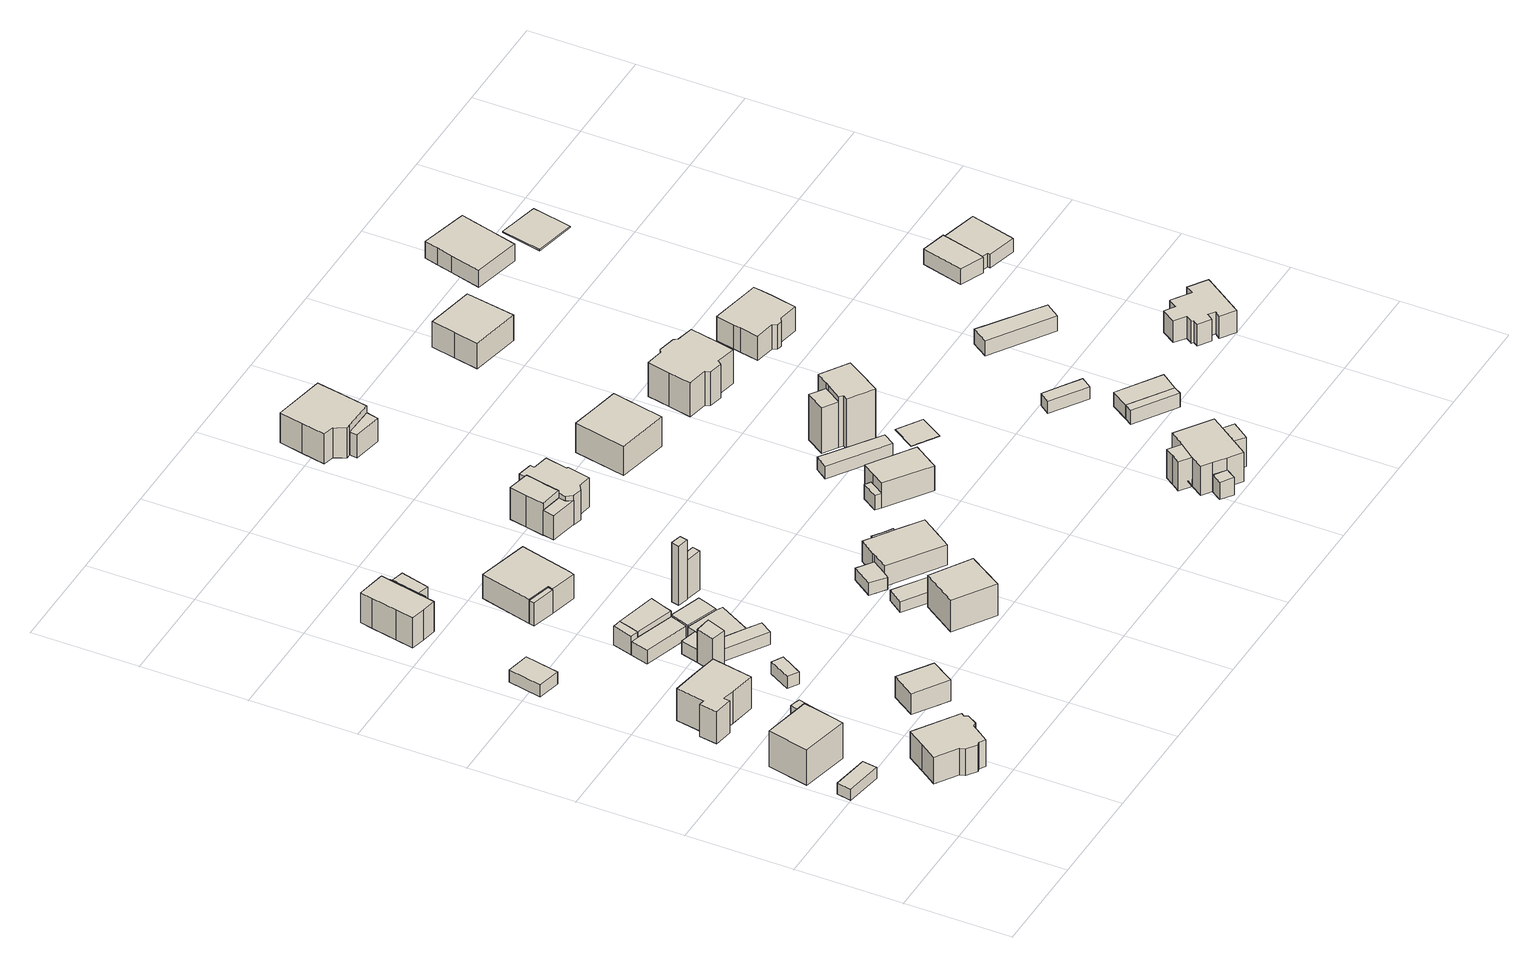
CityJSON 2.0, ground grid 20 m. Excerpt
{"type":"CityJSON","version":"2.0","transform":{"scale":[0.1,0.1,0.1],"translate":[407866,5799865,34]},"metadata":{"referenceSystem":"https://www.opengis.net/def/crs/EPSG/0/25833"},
"CityObjects":{
"building1":{"type":"Building","attributes":{"Gemeindeschluessel":"11000009","BezugspunktDach":"2200","function":"31001_2000","measuredHeight":2.24,"storeysAboveGround":1},"address":[{"country":"Germany","locality":"Berlin","thoroughfareNumber":"61A (1)","thoroughfareName":"Moßkopfring"}],"geometry":[{"type":"Solid","lod":"1","boundaries":[[[[0,1,2,3]],[[4,5,6,7]],[[4,7,3,2]],[[5,4,2,1]],[[6,5,1,0]],[[7,6,0,3]]]]}]},
"building2":{"type":"Building","attributes":{"Gemeindeschluessel":"11000009","BezugspunktDach":"2200","function":"31001_1010","measuredHeight":9.61,"storeysAboveGround":1},"address":[{"country":"Germany","locality":"Berlin","thoroughfareNumber":"62A","thoroughfareName":"Moßkopfring"}],"geometry":[{"type":"Solid","lod":"1","boundaries":[[[[8,9,10,11,12]],[[13,14,15,16,17]],[[13,17,12,11]],[[14,13,11,10]],[[15,14,10,9]],[[16,15,9,8]],[[17,16,8,12]]]]}]},
"building3":{"type":"Building","attributes":{"Gemeindeschluessel":"11000009","BezugspunktDach":"2200","function":"31001_1010","measuredHeight":7.76,"storeysAboveGround":1},"address":[{"country":"Germany","locality":"Berlin","thoroughfareNumber":"51","thoroughfareName":"Moßkopfring"}],"geometry":[{"type":"Solid","lod":"1","boundaries":[[[[18,19,20,21,22,23,24,25,26,27,28,29,30,31]],[[32,33,34,35,36,37,38,39,40,41,42,43,44,45]],[[32,45,31,30]],[[33,32,30,29]],[[34,33,29,28]],[[35,34,28,27]],[[36,35,27,26]],[[37,36,26,25]],[[38,37,25,24]],[[39,38,24,23]],[[40,39,23,22]],[[41,40,22,21]],[[42,41,21,20]],[[43,42,20,19]],[[44,43,19,18]],[[45,44,18,31]]]]}]},
"building4":{"type":"Building","attributes":{"Gemeindeschluessel":"11000009","BezugspunktDach":"2200","function":"31001_1010","measuredHeight":9.04,"storeysAboveGround":1},"address":[{"country":"Germany","locality":"Berlin","thoroughfareNumber":"63A","thoroughfareName":"Moßkopfring"}],"geometry":[{"type":"Solid","lod":"1","boundaries":[[[[46,47,48,49,50,51,52,53,54,55]],[[56,57,58,59,60,61,62,63,64,65]],[[56,65,55,54]],[[57,56,54,53]],[[58,57,53,52]],[[59,58,52,51]],[[60,59,51,50]],[[61,60,50,49]],[[62,61,49,48]],[[63,62,48,47]],[[64,63,47,46]],[[65,64,46,55]]]]}]},
"building5":{"type":"Building","attributes":{"Gemeindeschluessel":"11000009","BezugspunktDach":"2200","function":"31001_2723","measuredHeight":2.72,"storeysAboveGround":1},"address":[{"country":"Germany","locality":"Berlin","thoroughfareNumber":"62A (1)","thoroughfareName":"Moßkopfring"}],"geometry":[{"type":"Solid","lod":"1","boundaries":[[[[66,67,68,69]],[[70,71,72,73]],[[70,73,69,68]],[[71,70,68,67]],[[72,71,67,66]],[[73,72,66,69]]]]}]},
"building6":{"type":"Building","attributes":{"Gemeindeschluessel":"11000009","BezugspunktDach":"2200","function":"31001_2143","measuredHeight":2.58,"storeysAboveGround":1},"address":[{"country":"Germany","locality":"Berlin","thoroughfareNumber":"65 (1)","thoroughfareName":"Moßkopfring"}],"geometry":[{"type":"Solid","lod":"1","boundaries":[[[[74,75,76,77]],[[78,79,80,81]],[[78,81,77,76]],[[79,78,76,75]],[[80,79,75,74]],[[81,80,74,77]]]]}]},
"building7":{"type":"Building","attributes":{"Gemeindeschluessel":"11000009","BezugspunktDach":"2200","function":"31001_1010","measuredHeight":5.7,"storeysAboveGround":1},"address":[{"country":"Germany","locality":"Berlin","thoroughfareNumber":"50","thoroughfareName":"Moßkopfring"}],"geometry":[{"type":"Solid","lod":"1","boundaries":[[[[82,83,84,85]],[[86,87,88,89]],[[86,89,85,84]],[[87,86,84,83]],[[88,87,83,82]],[[89,88,82,85]]]]}]},
"building8":{"type":"Building","attributes":{"Gemeindeschluessel":"11000009","BezugspunktDach":"2200","function":"31001_1010","measuredHeight":2.54,"storeysAboveGround":1},"address":[{"country":"Germany","locality":"Berlin","thoroughfareNumber":"49 (2)","thoroughfareName":"Moßkopfring"}],"geometry":[{"type":"Solid","lod":"1","boundaries":[[[[90,91,92,93]],[[94,95,96,97]],[[94,97,93,92]],[[95,94,92,91]],[[96,95,91,90]],[[97,96,90,93]]]]}]},
"building9":{"type":"Building","attributes":{"Gemeindeschluessel":"11000009","BezugspunktDach":"2200","function":"31001_1010","measuredHeight":6.82,"storeysAboveGround":1},"address":[{"country":"Germany","locality":"Berlin","thoroughfareNumber":"64 (6)","thoroughfareName":"Moßkopfring"}],"geometry":[{"type":"Solid","lod":"1","boundaries":[[[[98,99,100,101,102,103]],[[104,105,106,107,108,109]],[[104,109,103,102]],[[105,104,102,101]],[[106,105,101,100]],[[107,106,100,99]],[[108,107,99,98]],[[109,108,98,103]]]]}]},
"building10":{"type":"Building","attributes":{"Gemeindeschluessel":"11000009","BezugspunktDach":"2200","function":"31001_1010","measuredHeight":7.12,"storeysAboveGround":1},"address":[{"country":"Germany","locality":"Berlin","thoroughfareNumber":"4 (1)","thoroughfareName":"Zeuthener Weg"}],"geometry":[{"type":"Solid","lod":"1","boundaries":[[[[110,111,112,113,114,115,116,117,118]],[[119,120,121,122,123,124,125,126,127]],[[119,127,118,117]],[[120,119,117,116]],[[121,120,116,115]],[[122,121,115,114]],[[123,122,114,113]],[[124,123,113,112]],[[125,124,112,111]],[[126,125,111,110]],[[127,126,110,118]]]]}]},
"building11":{"type":"Building","attributes":{"Gemeindeschluessel":"11000009","BezugspunktDach":"2200","function":"51009_1610","measuredHeight":4.49,"storeysAboveGround":0},"address":[{"country":"Germany","locality":"Berlin"}],"geometry":[{"type":"Solid","lod":"1","boundaries":[[[[128,129,130,131,132]],[[133,134,135,136,137]],[[133,137,132,131]],[[134,133,131,130]],[[135,134,130,129]],[[136,135,129,128]],[[137,136,128,132]]]]}]},
"building12":{"type":"Building","attributes":{"Gemeindeschluessel":"11000009","BezugspunktDach":"2200","function":"51009_1610","measuredHeight":2.65,"storeysAboveGround":0},"address":[{"country":"Germany","locality":"Berlin"}],"geometry":[{"type":"Solid","lod":"1","boundaries":[[[[138,139,140,141]],[[142,143,105,104]],[[142,104,141,140]],[[143,142,140,139]],[[105,143,139,138]],[[104,105,138,141]]]]}]},
"building13":{"type":"Building","attributes":{"Gemeindeschluessel":"11000009","function":"31001_1010"},"address":[{"country":"Germany","locality":"Berlin","thoroughfareNumber":"64 (5)","thoroughfareName":"Moßkopfring"}],"children":["building13-1","building13-2"]},
"building13-1":{"type":"BuildingPart","attributes":{"BezugspunktDach":"2200","measuredHeight":4.72,"storeysAboveGround":1},"parents":["building13"],"geometry":[{"type":"MultiSurface","lod":"1","boundaries":[[[144,145,146,129,147,128]],[[148,135,149,150,151,136]],[[148,136,128,147]],[[135,148,147,129]],[[149,135,129,146]],[[150,149,146,145]],[[151,150,145,144]],[[152,153,144,128]],[[154,136,151,153,152]]]}]},
"building13-2":{"type":"BuildingPart","attributes":{"BezugspunktDach":"2200","measuredHeight":3.4,"storeysAboveGround":1},"parents":["building13"],"geometry":[{"type":"MultiSurface","lod":"1","boundaries":[[[155,153,152,156,157]],[[137,136,151,158,159]],[[137,159,157,156]],[[136,137,156,152]],[[158,151,153,155]],[[159,158,155,157]],[[151,136,152,153,160]]]}]},
"building14":{"type":"Building","attributes":{"Gemeindeschluessel":"11000009","BezugspunktDach":"2200","function":"31001_2000","measuredHeight":2.47,"storeysAboveGround":1},"address":[{"country":"Germany","locality":"Berlin","thoroughfareNumber":"48 (2)","thoroughfareName":"Moßkopfring"}],"geometry":[{"type":"Solid","lod":"1","boundaries":[[[[161,162,163,164,165]],[[166,167,168,169,170]],[[166,170,165,164]],[[167,166,164,163]],[[168,167,163,162]],[[169,168,162,161]],[[170,169,161,165]]]]}]},
"building15":{"type":"Building","attributes":{"Gemeindeschluessel":"11000009","BezugspunktDach":"2200","function":"31001_2463","measuredHeight":3.35,"storeysAboveGround":1},"address":[{"country":"Germany","locality":"Berlin","thoroughfareNumber":"4 (2)","thoroughfareName":"Zeuthener Weg"}],"geometry":[{"type":"Solid","lod":"1","boundaries":[[[[171,172,173,174,175,176]],[[177,178,179,180,181,182]],[[177,182,176,175]],[[178,177,175,174]],[[179,178,174,173]],[[180,179,173,172]],[[181,180,172,171]],[[182,181,171,176]]]]}]},
"building16":{"type":"Building","attributes":{"Gemeindeschluessel":"11000009","BezugspunktDach":"2200","function":"51009_1610","measuredHeight":4.75,"storeysAboveGround":0},"address":[{"country":"Germany","locality":"Berlin"}],"geometry":[{"type":"Solid","lod":"1","boundaries":[[[[183,184,185,186]],[[187,188,189,190]],[[187,190,186,185]],[[188,187,185,184]],[[189,188,184,183]],[[190,189,183,186]]]]}]},
"building17":{"type":"Building","attributes":{"Gemeindeschluessel":"11000009","BezugspunktDach":"2200","function":"51009_1610","measuredHeight":2.5,"storeysAboveGround":0},"address":[{"country":"Germany","locality":"Berlin"}],"geometry":[{"type":"Solid","lod":"1","boundaries":[[[[163,191,192,193,139,138,164]],[[194,195,196,197,198,167,166]],[[194,166,164,138]],[[195,194,138,139]],[[196,195,139,193]],[[197,196,193,192]],[[198,197,192,191]],[[167,198,191,163]],[[166,167,163,164]]]]}]},
"building18":{"type":"Building","attributes":{"Gemeindeschluessel":"11000009","BezugspunktDach":"2200","function":"31001_2000","measuredHeight":2.3,"storeysAboveGround":1},"address":[{"country":"Germany","locality":"Berlin","thoroughfareNumber":"8 (1)","thoroughfareName":"Zeuthener Weg"}],"geometry":[{"type":"Solid","lod":"1","boundaries":[[[[199,200,201,202]],[[203,204,205,206]],[[203,206,202,201]],[[204,203,201,200]],[[205,204,200,199]],[[206,205,199,202]]]]}]},
"building19":{"type":"Building","attributes":{"Gemeindeschluessel":"11000009","BezugspunktDach":"2200","function":"31001_1010","measuredHeight":3.16,"storeysAboveGround":1},"address":[{"country":"Germany","locality":"Berlin","thoroughfareNumber":"48 (1)","thoroughfareName":"Moßkopfring"}],"geometry":[{"type":"Solid","lod":"1","boundaries":[[[[207,208,209,210,211,212]],[[213,214,215,216,217,218]],[[213,218,212,211]],[[214,213,211,210]],[[215,214,210,209]],[[216,215,209,208]],[[217,216,208,207]],[[218,217,207,212]]]]}]},
"building20":{"type":"Building","attributes":{"Gemeindeschluessel":"11000009","BezugspunktDach":"2200","function":"31001_1010","measuredHeight":5.58,"storeysAboveGround":1},"address":[{"country":"Germany","locality":"Berlin","thoroughfareNumber":"8","thoroughfareName":"Zeuthener Weg"}],"geometry":[{"type":"Solid","lod":"1","boundaries":[[[[219,220,221,222,223,224,225]],[[226,227,228,229,189,188,187]],[[226,187,225,224]],[[227,226,224,223]],[[228,227,223,222]],[[229,228,222,221]],[[189,229,221,220]],[[188,189,220,219]],[[187,188,219,225]]]]}]},
"building21":{"type":"Building","attributes":{"Gemeindeschluessel":"11000009","BezugspunktDach":"2200","function":"51009_1610","measuredHeight":12.29,"storeysAboveGround":0},"address":[{"country":"Germany","locality":"Berlin"}],"geometry":[{"type":"Solid","lod":"1","boundaries":[[[[230,231,232,233]],[[234,235,236,237]],[[234,237,233,232]],[[235,234,232,231]],[[236,235,231,230]],[[237,236,230,233]]]]}]},
"building22":{"type":"Building","attributes":{"Gemeindeschluessel":"11000009","BezugspunktDach":"2200","function":"31001_2000","measuredHeight":7.97,"storeysAboveGround":1},"address":[{"country":"Germany","locality":"Berlin","thoroughfareNumber":"10 (1)","thoroughfareName":"Zeuthener Weg"}],"geometry":[{"type":"Solid","lod":"1","boundaries":[[[[238,239,240,241]],[[242,243,244,245]],[[242,245,241,240]],[[243,242,240,239]],[[244,243,239,238]],[[245,244,238,241]]]]}]},
"building23":{"type":"Building","attributes":{"Gemeindeschluessel":"11000009","BezugspunktDach":"2200","function":"31001_1010","measuredHeight":7.58,"storeysAboveGround":1},"address":[{"country":"Germany","locality":"Berlin","thoroughfareNumber":"49","thoroughfareName":"Moßkopfring"}],"geometry":[{"type":"Solid","lod":"1","boundaries":[[[[246,247,248,249]],[[250,251,252,253]],[[250,253,249,248]],[[251,250,248,247]],[[252,251,247,246]],[[253,252,246,249]]]]}]},
"building24":{"type":"Building","attributes":{"Gemeindeschluessel":"11000009","BezugspunktDach":"2200","function":"31001_2463","measuredHeight":2.21,"storeysAboveGround":1},"address":[{"country":"Germany","locality":"Berlin","thoroughfareNumber":"49 (1)","thoroughfareName":"Moßkopfring"}],"geometry":[{"type":"Solid","lod":"1","boundaries":[[[[254,255,256,257]],[[258,259,260,261]],[[258,261,257,256]],[[259,258,256,255]],[[260,259,255,254]],[[261,260,254,257]]]]}]},
"building25":{"type":"Building","attributes":{"Gemeindeschluessel":"11000009","BezugspunktDach":"2200","function":"51009_1610","measuredHeight":2.54,"storeysAboveGround":0},"address":[{"country":"Germany","locality":"Berlin"}],"geometry":[{"type":"Solid","lod":"1","boundaries":[[[[262,263,264,265,266]],[[267,268,269,270,271]],[[267,271,266,265]],[[268,267,265,264]],[[269,268,264,263]],[[270,269,263,262]],[[271,270,262,266]]]]}]},
"building26":{"type":"Building","attributes":{"Gemeindeschluessel":"11000009","BezugspunktDach":"2200","function":"51009_1610","measuredHeight":5.07,"storeysAboveGround":0},"address":[{"country":"Germany","locality":"Berlin"}],"geometry":[{"type":"Solid","lod":"1","boundaries":[[[[272,273,274,275,276]],[[277,278,279,280,281]],[[277,281,276,275]],[[278,277,275,274]],[[279,278,274,273]],[[280,279,273,272]],[[281,280,272,276]]]]}]},
"building27":{"type":"Building","attributes":{"Gemeindeschluessel":"11000009","BezugspunktDach":"2200","function":"31001_1010","measuredHeight":4.99,"storeysAboveGround":1},"address":[{"country":"Germany","locality":"Berlin","thoroughfareNumber":"48","thoroughfareName":"Moßkopfring"}],"geometry":[{"type":"Solid","lod":"1","boundaries":[[[[282,283,284,285,286,287,288,289,290]],[[291,292,293,294,295,296,297,298,299]],[[291,299,290,289]],[[292,291,289,288]],[[293,292,288,287]],[[294,293,287,286]],[[295,294,286,285]],[[296,295,285,284]],[[297,296,284,283]],[[298,297,283,282]],[[299,298,282,290]]]]}]},
"building28":{"type":"Building","attributes":{"Gemeindeschluessel":"11000009","BezugspunktDach":"2200","function":"51009_1610","measuredHeight":3.6,"storeysAboveGround":0},"address":[{"country":"Germany","locality":"Berlin"}],"geometry":[{"type":"Solid","lod":"1","boundaries":[[[[300,301,302,303,304]],[[305,306,307,295,294]],[[305,294,304,303]],[[306,305,303,302]],[[307,306,302,301]],[[295,307,301,300]],[[294,295,300,304]]]]}]},
"building29":{"type":"Building","attributes":{"Gemeindeschluessel":"11000009","function":"31001_1010"},"address":[{"country":"Germany","locality":"Berlin","thoroughfareNumber":"10","thoroughfareName":"Zeuthener Weg"}],"children":["building29-1","building29-2"]},
"building29-1":{"type":"BuildingPart","attributes":{"BezugspunktDach":"2200","measuredHeight":8.21,"storeysAboveGround":1},"parents":["building29"],"geometry":[{"type":"MultiSurface","lod":"1","boundaries":[[[308,309,310,311,312,313,314,315,316,317,318,319,320,321,322]],[[323,324,325,326,327,328,329,330,331,332,333,334,335,336,337]],[[323,337,322,321]],[[326,325,319,318]],[[327,326,318,317]],[[328,327,317,316]],[[329,328,316,315]],[[330,329,315,314]],[[331,330,314,313]],[[332,331,313,312]],[[333,332,312,311]],[[334,333,311,310]],[[335,334,310,309]],[[336,335,309,308]],[[337,336,308,322]],[[324,323,321,320]],[[338,339,319,325]],[[320,339,338,324]]]}]},
"building29-2":{"type":"BuildingPart","attributes":{"BezugspunktDach":"2200","measuredHeight":7.41,"storeysAboveGround":1},"parents":["building29"],"geometry":[{"type":"MultiSurface","lod":"1","boundaries":[[[340,341,342,343,344,345]],[[346,347,325,338,323,348]],[[346,348,345,344]],[[347,346,344,343]],[[325,347,343,342]],[[339,319,325,342,341]],[[321,320,339,338,341,340]],[[348,323,340,345]],[[338,325,319,339]],[[323,324,320,321]],[[338,339,320,324]]]}]},
"building30":{"type":"Building","attributes":{"Gemeindeschluessel":"11000009","function":"31001_1010"},"address":[{"country":"Germany","locality":"Berlin","thoroughfareNumber":"9","thoroughfareName":"Zeuthener Weg"}],"children":["building30-1","building30-2"]},
"building30-1":{"type":"BuildingPart","attributes":{"BezugspunktDach":"2200","measuredHeight":8.95,"storeysAboveGround":1},"parents":["building30"],"geometry":[{"type":"Solid","lod":"1","boundaries":[[[[349,350,351,352,353,354,355,356,357]],[[358,359,360,361,362,363,364,365,366]],[[358,366,357,356]],[[359,358,356,355]],[[360,359,355,354]],[[361,360,354,353]],[[362,361,353,352]],[[363,367,368,362,352,351]],[[364,363,351,350]],[[365,364,350,349]],[[366,365,349,357]],[[362,368,367,363]]]]}]},
"building30-2":{"type":"BuildingPart","attributes":{"BezugspunktDach":"2200","measuredHeight":5.58,"storeysAboveGround":1},"parents":["building30"],"geometry":[{"type":"Solid","lod":"1","boundaries":[[[[369,368,367,370]],[[363,362,371,372]],[[363,372,370,367]],[[371,362,368,369]],[[372,371,369,370]],[[362,363,367,368]]]]}]},
"building31":{"type":"Building","attributes":{"Gemeindeschluessel":"11000009","function":"31001_1010"},"address":[{"country":"Germany","locality":"Berlin","thoroughfareNumber":"47","thoroughfareName":"Moßkopfring"}],"children":["building31-1","building31-2"]},
"building31-1":{"type":"BuildingPart","attributes":{"BezugspunktDach":"2200","measuredHeight":6.74,"storeysAboveGround":2},"parents":["building31"],"geometry":[{"type":"MultiSurface","lod":"1","boundaries":[[[373,374,375,376,377,378]],[[379,380,381,382,383,384]],[[385,386,378,377]],[[380,387,388,385,377,376]],[[381,380,376,375]],[[382,381,375,374]],[[383,382,374,373]],[[384,383,373,378]],[[379,384,386,385]],[[379,385,388,387]]]}]},
"building31-2":{"type":"BuildingPart","attributes":{"BezugspunktDach":"2200","measuredHeight":3,"storeysAboveGround":2},"parents":["building31"],"geometry":[{"type":"MultiSurface","lod":"1","boundaries":[[[386,388,389,390]],[[391,387,384,392]],[[391,392,390,389]],[[387,391,389,388]],[[387,379,384]],[[392,384,386,390]],[[384,379,385,386]],[[388,385,379,387]]]}]},
"building32":{"type":"Building","attributes":{"Gemeindeschluessel":"11000009","BezugspunktDach":"2200","function":"31001_1010","measuredHeight":7.62,"storeysAboveGround":1},"address":[{"country":"Germany","locality":"Berlin","thoroughfareNumber":"14","thoroughfareName":"Zeuthener Weg"}],"geometry":[{"type":"Solid","lod":"1","boundaries":[[[[393,394,395,396,397]],[[398,399,400,401,402]],[[398,402,397,396]],[[399,398,396,395]],[[400,399,395,394]],[[401,400,394,393]],[[402,401,393,397]]]]}]},
"building33":{"type":"Building","attributes":{"Gemeindeschluessel":"11000009","BezugspunktDach":"2200","function":"31001_2000","measuredHeight":2.56,"storeysAboveGround":1},"address":[{"country":"Germany","locality":"Berlin","thoroughfareNumber":"46 (1)","thoroughfareName":"Moßkopfring"}],"geometry":[{"type":"Solid","lod":"1","boundaries":[[[[403,404,405,406]],[[407,408,409,410]],[[407,410,406,405]],[[408,407,405,404]],[[409,408,404,403]],[[410,409,403,406]]]]}]},
"building34":{"type":"Building","attributes":{"Gemeindeschluessel":"11000009","function":"31001_1010"},"address":[{"country":"Germany","locality":"Berlin","thoroughfareNumber":"46","thoroughfareName":"Moßkopfring"}],"children":["building34-1","building34-2"]},
"building34-1":{"type":"BuildingPart","attributes":{"BezugspunktDach":"2200","measuredHeight":12.79,"storeysAboveGround":1},"parents":["building34"],"geometry":[{"type":"MultiSurface","lod":"1","boundaries":[[[411,412,413,414,415,416,417,418,419]],[[420,421,422,423,424,425,426,427,428]],[[429,430,419,418]],[[431,429,420,418,417]],[[422,421,417,416]],[[423,422,416,415]],[[424,423,415,414]],[[425,424,414,413]],[[426,425,413,412]],[[427,426,412,411]],[[428,427,411,419]],[[420,428,430,429]],[[421,420,429,431]]]}]},
"building34-2":{"type":"BuildingPart","attributes":{"BezugspunktDach":"2200","measuredHeight":9.41,"storeysAboveGround":1},"parents":["building34"],"geometry":[{"type":"MultiSurface","lod":"1","boundaries":[[[430,431,432,433]],[[434,421,428,435]],[[434,435,433,432]],[[421,434,432,431]],[[435,428,430,433]],[[428,420,429,430]],[[431,429,420,421]]]}]},
"building35":{"type":"Building","attributes":{"Gemeindeschluessel":"11000009","function":"31001_1010"},"address":[{"country":"Germany","locality":"Berlin","thoroughfareNumber":"19","thoroughfareName":"Moßkopfring"}],"children":["building35-1","building35-2","building35-3","building35-4"]},
"building35-1":{"type":"BuildingPart","attributes":{"BezugspunktDach":"2200","measuredHeight":7.31,"storeysAboveGround":2},"parents":["building35"],"geometry":[{"type":"MultiSurface","lod":"1","boundaries":[[[436,437,438,439,440,441,442,443,444,445]],[[446,447,448,449,450,451,452,453,454,455]],[[446,455,445,444]],[[446,456,446,457,458,457,447]],[[448,447,443,442]],[[449,448,442,441]],[[450,449,441,440]],[[450,440,450,451]],[[452,451,439,438]],[[453,452,438,437]],[[454,459,460,453,437,436]],[[455,454,436,445]],[[447,457,458,443]],[[444,458,457,446,456]],[[451,450,440,439]],[[453,460,459,454]]]}]},
"building35-2":{"type":"BuildingPart","attributes":{"BezugspunktDach":"2200","measuredHeight":3.53,"storeysAboveGround":2},"parents":["building35"],"geometry":[{"type":"MultiSurface","lod":"1","boundaries":[[[461,460,459,462]],[[463,464,465,466]],[[463,466,462,459]],[[464,463,454,453,460]],[[465,464,460,461]],[[466,465,461,462]],[[467,459,460,453,454]]]}]},
"building35-3":{"type":"BuildingPart","attributes":{"BezugspunktDach":"2200","measuredHeight":6.08,"storeysAboveGround":2},"parents":["building35"],"geometry":[{"type":"MultiSurface","lod":"1","boundaries":[[[468,469,470,471]],[[450,472,473,451]],[[474,440,439,451,471,470]],[[472,450,470,469]],[[473,472,469,468]],[[451,473,468,471]],[[450,451,439,440,474]]]}]},
"building35-4":{"type":"BuildingPart","attributes":{"BezugspunktDach":"2200","measuredHeight":7.3,"storeysAboveGround":2},"parents":["building35"],"geometry":[{"type":"Solid","lod":"1","boundaries":[[[[444,458,443,475,476,477]],[[478,479,447,457,446,480]],[[478,480,477,476]],[[479,478,476,475]],[[447,479,475,443]],[[458,457,458,444]],[[480,446,444,477]],[[457,447,443,458]],[[446,457,458,444]]]]}]},
"building36":{"type":"Building","attributes":{"Gemeindeschluessel":"11000009","BezugspunktDach":"2200","function":"31001_1010","measuredHeight":0.049,"storeysAboveGround":1},"address":[{"country":"Germany","locality":"Berlin","thoroughfareNumber":"46 (2)","thoroughfareName":"Moßkopfring"}],"geometry":[{"type":"Solid","lod":"1","boundaries":[[[[481,482,483,484]],[[485,486,487,488]],[[485,488,484,483]],[[486,485,483,482]],[[487,486,482,481]],[[488,487,481,484]]]]}]},
"building37":{"type":"Building","attributes":{"Gemeindeschluessel":"11000009","BezugspunktDach":"2200","function":"31001_1010","measuredHeight":8.98,"storeysAboveGround":1},"address":[{"country":"Germany","locality":"Berlin","thoroughfareNumber":"16","thoroughfareName":"Zeuthener Weg"}],"geometry":[{"type":"Solid","lod":"1","boundaries":[[[[489,490,491,492,493,494,495,496,497,498,499,500,501,502]],[[503,504,505,506,507,508,509,510,511,512,513,514,515,516]],[[503,516,502,501]],[[504,503,501,500]],[[505,504,500,499]],[[506,505,499,498]],[[507,506,498,497]],[[508,507,497,496]],[[509,508,496,495]],[[510,509,495,494]],[[511,510,494,493]],[[512,511,493,492]],[[513,512,492,491]],[[514,513,491,490]],[[515,514,490,489]],[[516,515,489,502]]]]}]},
"building38":{"type":"Building","attributes":{"Gemeindeschluessel":"11000009","BezugspunktDach":"2200","function":"31001_1010","measuredHeight":6.33,"storeysAboveGround":1},"address":[{"country":"Germany","locality":"Berlin","thoroughfareNumber":"15","thoroughfareName":"Zeuthener Weg"}],"geometry":[{"type":"Solid","lod":"1","boundaries":[[[[517,518,519,520,521]],[[522,523,524,525,526]],[[522,526,521,520]],[[523,522,520,519]],[[524,523,519,518]],[[525,524,518,517]],[[526,525,517,521]]]]}]},
"building39":{"type":"Building","attributes":{"Gemeindeschluessel":"11000009","BezugspunktDach":"2200","function":"51009_1610","measuredHeight":4.11,"storeysAboveGround":0},"address":[{"country":"Germany","locality":"Berlin"}],"geometry":[{"type":"Solid","lod":"1","boundaries":[[[[527,528,529,530,531]],[[532,533,534,535,536]],[[532,536,531,530]],[[533,532,530,529]],[[534,533,529,528]],[[535,534,528,527]],[[536,535,527,531]]]]}]},
"building40":{"type":"Building","attributes":{"Gemeindeschluessel":"11000009","BezugspunktDach":"2200","function":"31001_2000","measuredHeight":3.28,"storeysAboveGround":1},"address":[{"country":"Germany","locality":"Berlin","thoroughfareNumber":"17 (2)","thoroughfareName":"Moßkopfring"}],"geometry":[{"type":"Solid","lod":"1","boundaries":[[[[537,538,539,540,541]],[[542,543,544,545,546]],[[542,546,541,540]],[[543,542,540,539]],[[544,543,539,538]],[[545,544,538,537]],[[546,545,537,541]]]]}]},
"building41":{"type":"Building","attributes":{"Gemeindeschluessel":"11000009","BezugspunktDach":"2200","function":"31001_1010","measuredHeight":2.94,"storeysAboveGround":1},"address":[{"country":"Germany","locality":"Berlin","thoroughfareNumber":"18","thoroughfareName":"Moßkopfring"}],"geometry":[{"type":"Solid","lod":"1","boundaries":[[[[528,547,548,530]],[[549,550,534,532]],[[549,532,530,548]],[[550,549,548,547]],[[534,550,547,528]],[[532,534,528,530]]]]}]},
"building42":{"type":"Building","attributes":{"Gemeindeschluessel":"11000009","BezugspunktDach":"2200","function":"31001_1010","measuredHeight":6.95,"storeysAboveGround":1},"address":[{"country":"Germany","locality":"Berlin","thoroughfareNumber":"18","thoroughfareName":"Zeuthener Weg"}],"geometry":[{"type":"Solid","lod":"1","boundaries":[[[[551,552,553,554,555,556,557,558,559,560,561,562,563,564]],[[565,566,567,568,569,570,571,572,573,574,575,576,577,578]],[[565,578,564,563]],[[566,565,563,562]],[[567,566,562,561]],[[568,567,561,560]],[[569,568,560,559]],[[570,569,559,558]],[[571,570,558,557]],[[572,571,557,556]],[[573,572,556,555]],[[574,573,555,554]],[[575,574,554,553]],[[576,575,553,552]],[[577,576,552,551]],[[578,577,551,564]]]]}]},
"building43":{"type":"Building","attributes":{"Gemeindeschluessel":"11000009","BezugspunktDach":"2200","function":"31001_2000","measuredHeight":3.12,"storeysAboveGround":1},"address":[{"country":"Germany","locality":"Berlin","thoroughfareNumber":"16 (2)","thoroughfareName":"Moßkopfring"}],"geometry":[{"type":"Solid","lod":"1","boundaries":[[[[579,580,581,582]],[[583,584,585,586]],[[583,586,582,581]],[[584,583,581,580]],[[585,584,580,579]],[[586,585,579,582]]]]}]},
"building44":{"type":"Building","attributes":{"Gemeindeschluessel":"11000009","BezugspunktDach":"2200","function":"31001_1010","measuredHeight":3.76,"storeysAboveGround":1},"address":[{"country":"Germany","locality":"Berlin","thoroughfareNumber":"17","thoroughfareName":"Zeuthener Weg"}],"geometry":[{"type":"Solid","lod":"1","boundaries":[[[[587,588,589,590,591,592,593,594]],[[595,596,597,598,599,600,601,602]],[[595,602,594,593]],[[596,595,593,592]],[[597,596,592,591]],[[598,597,591,590]],[[599,598,590,589]],[[600,599,589,588]],[[601,600,588,587]],[[602,601,587,594]]]]}]},
"building45":{"type":"Building","attributes":{"Gemeindeschluessel":"11000009","BezugspunktDach":"2200","function":"31001_1010","measuredHeight":6.85,"storeysAboveGround":1},"address":[{"country":"Germany","locality":"Berlin","thoroughfareNumber":"17","thoroughfareName":"Moßkopfring"}],"geometry":[{"type":"Solid","lod":"1","boundaries":[[[[603,604,605,606,607,608,609,610,611,612,613,614,615,616,617,618,619,620,621]],[[622,623,624,625,626,627,628,629,630,631,632,633,634,635,636,637,638,639,640]],[[622,640,621,620]],[[623,622,620,619]],[[624,623,619,618]],[[625,624,618,617]],[[626,625,617,616]],[[627,626,616,615]],[[628,627,615,614]],[[629,628,614,613]],[[630,629,613,612]],[[631,630,612,611]],[[632,631,611,610]],[[633,632,610,609]],[[634,633,609,608]],[[635,634,608,607]],[[636,635,607,606]],[[637,636,606,605]],[[638,637,605,604]],[[639,638,604,603]],[[640,639,603,621]]]]}]},
"building46":{"type":"Building","attributes":{"Gemeindeschluessel":"11000009","BezugspunktDach":"2200","function":"31001_1010","measuredHeight":0.24,"storeysAboveGround":1},"address":[{"country":"Germany","locality":"Berlin","thoroughfareNumber":"8","thoroughfareName":"Moßkopfring"}],"geometry":[{"type":"Solid","lod":"1","boundaries":[[[[641,642,643,644]],[[645,646,647,648]],[[645,648,644,643]],[[646,645,643,642]],[[647,646,642,641]],[[648,647,641,644]]]]}]},
"building47":{"type":"Building","attributes":{"Gemeindeschluessel":"11000009","function":"31001_1010"},"address":[{"country":"Germany","locality":"Berlin","thoroughfareNumber":"15 (1)","thoroughfareName":"Moßkopfring"}],"children":["building47-1","building47-2"]},
"building47-1":{"type":"BuildingPart","attributes":{"BezugspunktDach":"2200","measuredHeight":3.78,"storeysAboveGround":1},"parents":["building47"],"geometry":[{"type":"MultiSurface","lod":"1","boundaries":[[[649,650,651,652,653,654,655,656]],[[657,658,659,660,661,662,663,664]],[[659,658,654,653]],[[660,659,653,652]],[[661,660,652,651]],[[662,661,651,650]],[[663,662,650,649]],[[664,663,649,656]],[[657,664,656,655]],[[658,665,657,655,654]]]}]},
"building47-2":{"type":"BuildingPart","attributes":{"BezugspunktDach":"2200","measuredHeight":3.18,"storeysAboveGround":1},"parents":["building47"],"geometry":[{"type":"MultiSurface","lod":"1","boundaries":[[[666,667,668,669,670]],[[671,658,664,672,673]],[[671,673,670,669]],[[658,671,669,668]],[[656,655,657,664,658,668,667]],[[672,664,667,666]],[[673,672,666,670]],[[664,657,655,656]]]}]}
},
"vertices":[
[75,187,35],[79,215,35],[9,226,35],[4,199,35],[9,226,12],[79,215,12],[75,187,12],[4,199,12],
[98,261,86],[107,301,86],[115,340,86],[24,359,86],[7,281,86],[24,359,12],[115,340,12],[107,301,12],[98,261,12],[7,281,12],
[139,68,72],[142,58,72],[161,45,72],[168,47,72],[179,40,72],[202,73,72],[203,74,72],[211,75,72],[223,94,72],[219,101,72],[224,107,72],[143,160,72],[121,127,72],[99,95,72],[121,127,17],[143,160,17],[224,107,17],[219,101,17],[223,94,17],[211,75,17],[203,74,17],[202,73,17],[179,40,17],[168,47,17],[161,45,17],[142,58,17],[139,68,17],[99,95,17],
[78,458,76],[80,470,76],[103,465,76],[151,456,76],[165,533,76],[117,542,76],[68,550,76],[59,496,76],[47,498,76],[42,464,76],[47,498,10],[59,496,10],[68,550,10],[117,542,10],[165,533,10],[151,456,10],[103,465,10],[80,470,10],[78,458,10],[42,464,10],
[160,340,43],[170,377,43],[150,383,43],[141,349,43],[150,383,16],[170,377,16],[160,340,16],[141,349,16],
[68,769,34],[81,833,34],[37,842,34],[24,778,34],[37,842,9],[81,833,9],[68,769,9],[24,778,9],
[307,169,62],[335,213,62],[274,254,62],[245,210,62],[274,254,19],[335,213,19],[307,169,19],[245,210,19],
[236,411,43],[260,452,43],[239,464,43],[216,423,43],[239,464,18],[260,452,18],[236,411,18],[216,423,18],
[236,548,80],[238,551,80],[248,578,80],[250,585,80],[219,589,80],[208,555,80],[219,589,12],[250,585,12],[248,578,12],[238,551,12],[236,548,12],[208,555,12],
[69,1015,75],[97,1010,75],[105,1050,75],[119,1117,75],[117,1118,75],[64,1128,75],[59,1104,75],[49,1055,75],[42,1021,75],[49,1055,13],[59,1104,13],[64,1128,13],[117,1118,13],[119,1117,13],[105,1050,13],[97,1010,13],[69,1015,13],[42,1021,13],
[204,691,50],[216,730,50],[208,731,50],[200,733,50],[189,695,50],[200,733,11],[208,731,11],[216,730,11],[204,691,11],[189,695,11],
[250,585,39],[260,614,39],[228,622,39],[219,589,39],[228,622,12],[260,614,12],
[278,667,50],[286,689,50],[294,711,50],[210,710,50],[210,710,11],[294,711,11],[286,689,11],[278,667,11],[204,691,39],[278,667,39],[204,691,25],
[267,634,39],[189,695,39],[179,661,39],[267,634,11],[179,661,11],[278,667,31],
[314,503,39],[330,527,39],[305,543,39],[248,578,39],[238,551,39],[248,578,14],[305,543,14],[330,527,14],[314,503,14],[238,551,14],
[135,1044,47],[150,1117,47],[118,1123,47],[117,1118,47],[119,1117,47],[105,1050,47],[119,1117,14],[117,1118,14],[118,1123,14],[150,1117,14],[135,1044,14],[105,1050,14],
[227,858,62],[230,868,62],[185,880,62],[183,870,62],[185,880,14],[230,868,14],[227,858,14],[183,870,14],
[338,603,39],[326,609,39],[265,630,39],[250,585,14],[260,614,14],[265,630,14],[326,609,14],[338,603,14],
[171,1059,37],[185,1113,37],[162,1119,37],[148,1065,37],[162,1119,14],[185,1113,14],[171,1059,14],[148,1065,14],
[326,609,42],[333,628,42],[339,647,42],[278,667,42],[272,649,42],[265,630,42],[272,649,13],[278,667,13],[339,647,13],[333,628,13],[326,609,13],[265,630,13],
[230,868,64],[227,858,64],[278,845,64],[281,855,64],[306,953,64],[211,978,64],[185,880,64],[211,978,14],[306,953,14],[281,855,14],[278,845,14],
[357,677,139],[360,692,139],[340,697,139],[336,682,139],[340,697,16],[360,692,16],[357,677,16],[336,682,16],
[388,670,97],[392,685,97],[360,692,97],[357,677,97],[360,692,17],[392,685,17],[388,670,17],[357,677,17],
[541,201,87],[584,268,87],[510,314,87],[467,250,87],[510,314,22],[584,268,22],[541,201,22],[467,250,22],
[534,308,44],[555,337,44],[497,376,44],[476,347,44],[497,376,22],[555,337,22],[534,308,22],[476,347,22],
[521,393,48],[528,402,48],[548,431,48],[519,451,48],[493,413,48],[519,451,23],[548,431,23],[528,402,23],[521,393,23],[493,413,23],
[448,931,69],[440,943,69],[443,956,69],[401,964,69],[396,942,69],[401,964,19],[443,956,19],[440,943,19],[448,931,19],[396,942,19],
[625,336,63],[646,367,63],[668,399,63],[626,428,63],[593,450,63],[571,465,63],[549,434,63],[548,431,63],[528,402,63],[548,431,21],[549,434,21],[571,465,21],[593,450,21],[626,428,21],[668,399,21],[646,367,21],[625,336,21],[528,402,21],
[626,428,53],[635,440,53],[618,451,53],[601,463,53],[593,450,53],[601,463,21],[618,451,21],[635,440,21],
[448,931,79],[465,927,79],[477,935,79],[502,930,79],[511,973,79],[511,974,79],[508,974,79],[517,1017,79],[486,1023,79],[488,1031,79],[459,1037,79],[456,1022,79],[449,986,79],[443,956,79],[440,943,79],[443,956,18],[449,986,18],[456,1022,18],[459,1037,18],[488,1031,18],[486,1023,18],[517,1017,18],[508,974,18],[511,974,18],[511,973,18],[502,930,18],[477,935,18],[465,927,18],[448,931,18],[440,943,18],[449,989,18],[449,989,79],
[443,956,84],[449,989,84],[456,1022,84],[415,1031,84],[408,998,84],[401,964,84],[408,998,18],[415,1031,18],[401,964,18],
[428,1363,82],[438,1342,82],[447,1342,82],[505,1340,82],[515,1393,82],[523,1439,82],[425,1458,82],[416,1413,82],[407,1368,82],[416,1413,20],[425,1458,20],[523,1439,20],[515,1393,20],[505,1340,20],[447,1342,20],[438,1342,20],[428,1363,20],[407,1368,20],[447,1342,68],[505,1340,68],
[500,1317,68],[445,1327,68],[500,1317,20],[445,1327,20],
[792,444,73],[808,468,73],[824,492,73],[743,547,73],[728,524,73],[712,500,73],[728,524,22],[743,547,22],[824,492,22],[808,468,22],[792,444,22],[712,500,22],[728,524,52],[712,500,52],[731,529,22],[731,529,52],
[720,536,52],[701,508,52],[720,536,22],[701,508,22],
[697,896,82],[717,994,82],[668,1004,82],[619,1014,82],[599,916,82],[619,1014,21],[668,1004,21],[717,994,21],[697,896,21],[599,916,21],
[845,547,47],[859,569,47],[756,641,47],[740,618,47],[756,641,21],[859,569,21],[845,547,21],[740,618,21],
[832,631,126],[826,622,126],[871,592,126],[896,631,126],[914,660,126],[863,693,126],[848,671,126],[844,664,126],[825,636,126],[844,664,21],[848,671,21],[863,693,21],[914,660,21],[896,631,21],[871,592,21],[826,622,21],[832,631,21],[825,636,21],[844,664,115],[825,636,115],[848,671,115],
[821,689,115],[798,654,115],[821,689,21],[798,654,21],
[996,37,81],[1018,22,81],[1043,4,81],[1062,31,81],[1085,64,81],[1101,87,81],[1036,132,81],[1017,104,81],[993,73,81],[978,50,81],[993,73,21],[1017,104,21],[1036,132,21],[1101,87,21],[1085,64,21],[1062,31,21],[1043,4,21],[1018,22,21],[996,37,21],[978,50,21],[993,73,66],[1005,89,21],[1005,89,81],[996,37,56],[1018,22,56],
[1005,2,56],[983,18,56],[996,37,20],[1018,22,20],[1005,2,20],[983,18,20],[996,37,41],
[1080,18,82],[1103,51,82],[1085,64,82],[1062,31,82],[1103,51,21],[1080,18,21],[1085,64,38],
[994,120,81],[983,104,81],[972,88,81],[983,104,21],[994,120,21],[972,88,21],
[926,502,22],[953,546,22],[908,575,22],[881,532,22],[908,575,21],[953,546,21],[926,502,21],[881,532,21],
[826,882,91],[830,873,91],[855,868,91],[861,875,91],[899,867,91],[908,910,91],[917,953,91],[884,960,91],[879,967,91],[846,974,91],[839,970,91],[806,976,91],[797,933,91],[788,890,91],[797,933,21],[806,976,21],[839,970,21],[846,974,21],[879,967,21],[884,960,21],[917,953,21],[908,910,21],[899,867,21],[861,875,21],[855,868,21],[830,873,21],[826,882,21],[788,890,21],
[838,1239,75],[854,1332,75],[762,1350,75],[753,1304,75],[744,1258,75],[753,1304,22],[762,1350,22],[854,1332,22],[838,1239,22],[744,1258,22],
[1174,187,49],[1183,201,49],[1145,226,49],[1106,252,49],[1096,238,49],[1106,252,20],[1145,226,20],[1183,201,20],[1174,187,20],[1096,238,20],
[1126,328,46],[1140,348,46],[1107,370,46],[1074,391,46],[1060,372,46],[1074,391,21],[1107,370,21],[1140,348,21],[1126,328,21],[1060,372,21],
[1206,233,49],[1127,285,49],[1127,285,20],[1206,233,20],
[1009,852,71],[1014,844,71],[1023,842,71],[1032,847,71],[1070,840,71],[1077,875,71],[1080,889,71],[1083,907,71],[1086,924,71],[1071,927,71],[989,943,71],[982,908,71],[979,894,71],[972,859,71],[979,894,21],[982,908,21],[989,943,21],[1071,927,21],[1086,924,21],[1083,907,21],[1080,889,21],[1077,875,21],[1070,840,21],[1032,847,21],[1023,842,21],[1014,844,21],[1009,852,21],[972,859,21],
[1265,458,51],[1284,485,51],[1172,563,51],[1152,533,51],[1172,563,20],[1284,485,20],[1265,458,20],[1152,533,20],
[1028,1333,57],[1043,1388,57],[1051,1419,57],[1058,1444,57],[969,1467,57],[962,1441,57],[954,1411,57],[939,1354,57],[954,1411,22],[962,1441,22],[969,1467,22],[1058,1444,22],[1051,1419,22],[1043,1388,22],[1028,1333,22],[939,1354,22],
[1352,265,57],[1345,254,57],[1343,252,57],[1347,249,57],[1341,240,57],[1364,225,57],[1372,236,57],[1384,228,57],[1376,217,57],[1403,199,57],[1429,237,57],[1456,277,57],[1422,300,57],[1413,286,57],[1380,308,57],[1378,309,57],[1368,293,57],[1349,305,57],[1332,279,57],[1349,305,12],[1368,293,12],[1378,309,12],[1380,308,12],[1413,286,12],[1422,300,12],[1456,277,12],[1429,237,12],[1403,199,12],[1376,217,12],[1384,228,12],[1372,236,12],[1364,225,12],[1341,240,12],[1347,249,12],[1343,252,12],[1345,254,12],[1352,265,12],[1332,279,12],
[1151,1293,23],[1166,1368,23],[1089,1386,23],[1073,1310,23],[1089,1386,20],[1166,1368,20],[1151,1293,20],[1073,1310,20],
[1368,638,46],[1367,633,46],[1422,618,46],[1434,663,46],[1445,704,46],[1374,722,46],[1364,682,46],[1353,643,46],[1364,682,18],[1374,722,18],[1445,704,18],[1434,663,18],[1422,618,18],[1367,633,18],[1368,638,18],[1353,643,18],[1372,712,18],
[1351,637,50],[1353,643,50],[1374,722,50],[1327,734,50],[1306,656,50],[1327,734,18],[1351,637,18],[1306,656,18]
]}
